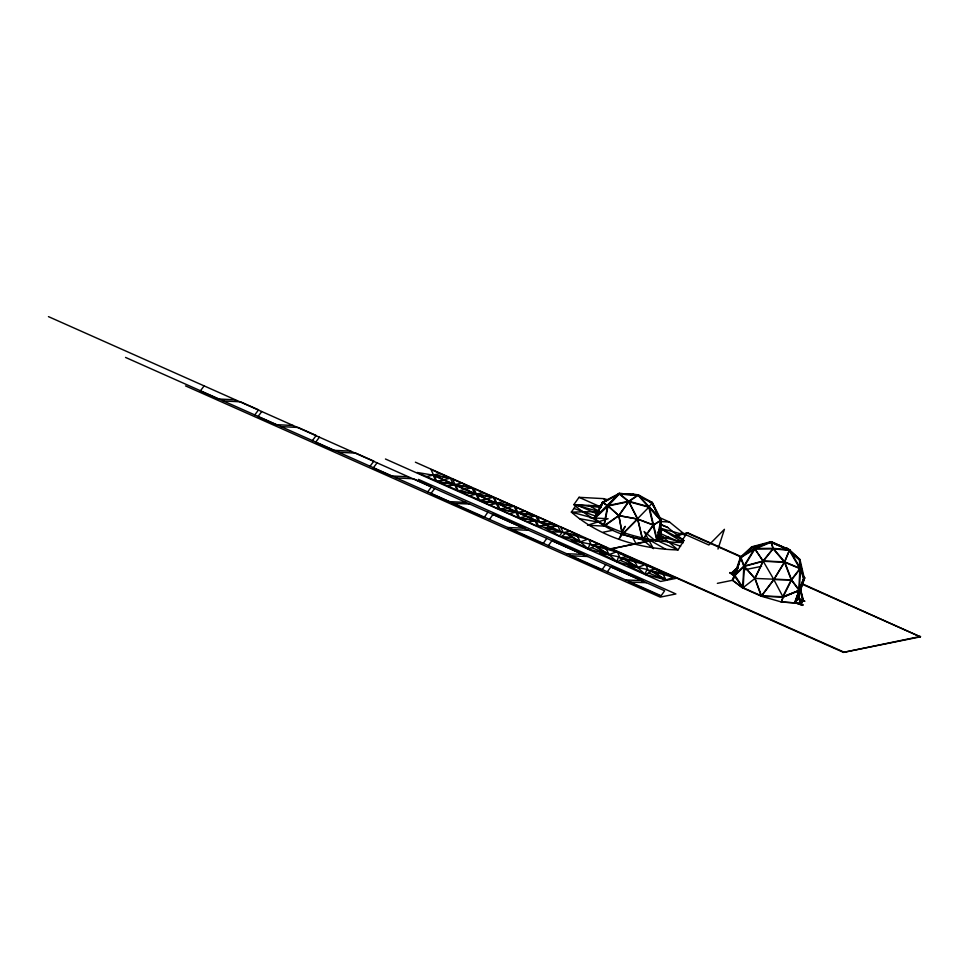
<?xml version="1.0" encoding="UTF-8"?>
<svg xmlns="http://www.w3.org/2000/svg" width="969" height="969" viewBox="0 0 969 969"><rect width="100%" height="100%" fill="white"/><g stroke="black" fill="none" stroke-linecap="round" stroke-linejoin="round"><path stroke-width="1.45" d="M734.139 577.027L732.407 580.165L742.739 587.953L761.319 596.226L781.511 602.015L783.134 597.207L799.546 590.339L782.722 596.747L761.452 595.887L743.199 587.759L744.277 566.393L740.946 557.49L752.077 547.352L771.009 542.252L786.501 548.745M644.3 498.95L652.27 502.487L648.806 507.162L656.825 540.484L659.841 536.232L660.713 520.377L651.846 502.935L638.038 495.353L619.288 494.033L602.888 502.681L594.724 518.439L604.147 526.119L618.925 515.702L628.711 501.676L638.038 495.353L660.713 520.389L656.825 540.484C634.562 539.915 611.124 533.107 594.13 518.306L602.464 502.245L619.13 493.439L638.232 494.784L652.27 502.487L661.306 520.256L660.41 536.402L657.345 540.738L642.798 539.951L622.316 534.367L618.767 515.496L607.684 505.624L602.464 502.245L597.788 512.662M638.232 494.784L619.13 493.439L607.684 505.624L603.723 526.094L618.767 515.496L628.724 501.239L638.232 494.784L661.306 520.256L657.345 540.738L649.206 506.823L628.724 501.239L619.13 493.439L614.806 496.891M604.147 526.106L608.035 506.012L619.252 494.045L630.722 494.638M739.468 562.214L740.449 557.151L751.787 546.819L771.045 541.647L789.638 549.92L799.982 559.549L804.282 578.263L799.364 590.242L782.952 597.098L761.319 596.226L754.815 578.42L743.817 566.187L740.449 557.151L754.633 548.502L771.045 541.647L789.638 549.92L800.455 568.476L804.282 578.263L798.65 590.606L804.742 577.803L797.632 598.842M740.461 559.973L740.946 557.49L754.875 548.999L771.021 542.265L789.299 550.392L799.449 559.852L803.676 578.227L794.604 602.633L802.671 605.298L795.476 602.791M717.981 549.06L724.424 529.316L708.872 545.002L681.146 532.659M601.773 504.037L601.095 506.084L576.531 504.776L571.359 512.092C600.259 537.335 640.073 549.023 678.021 549.932L683.884 540.569L667.689 527.427L660.882 524.399M802.211 583.75L920.405 636.839L843.478 652.379L610.918 548.89L652.488 540.108M677.488 535.445L687.99 532.926L741.66 556.812M729.827 573.03C730.057 571.698 732.479 575.865 735.035 576.071M771.021 542.265L773.141 548.829L763.197 561.269L755.057 578.396L742.739 587.953L732.443 580.213L738.959 563.377L734.974 576.071M735.725 573.333L738.826 564.152M781.365 601.979L782.952 597.098L791.6 579.91L800.455 568.476L799.982 559.549L786.792 548.236L782.54 547.606M781.511 602.015L795.307 602.948L799.57 589.685L804.742 577.803M781.329 601.906L795.307 602.948L803.749 578.057M804.476 577.718L797.426 598.66L795.125 602.839L801.169 584.452L795.888 600.065L796.506 600.138M800.455 603.929L802.611 599.981L800.261 591.029M801.109 604.159L803.325 600.09L800.66 589.927L803.083 600.744M802.611 605.419L802.853 604.765L795.585 602.379L802.853 604.765M797.875 598.2L804.9 601.228L796.893 598.442L795.174 601.592M843.478 652.379L920.55 636.415M740.449 557.151L732.673 580.249L717.363 583.35M740.946 557.49L734.902 575.441L743.199 587.759M738.124 566.138L734.066 575.404L742.739 587.953L743.817 566.187L754.633 548.502L773.201 548.333L789.638 549.92L784.708 561.887L773.892 579.571L761.355 596.298M738.124 567.628L734.902 575.465L744.265 566.368L754.875 548.999L773.141 548.829L789.263 550.38L799.909 568.609L803.676 578.227M789.263 550.38L784.43 562.129L773.831 579.523L761.452 595.862L755.057 578.396L744.277 566.393L763.172 561.305L784.43 562.129L799.897 568.633L798.831 589.988L791.213 579.85L784.454 562.165L773.141 548.829M588.038 548.708L590.012 544.033L571.226 540.302L588.038 548.708L580.613 542.168M616.732 561.487L618.707 556.8L599.92 553.069L616.732 561.487L609.319 554.934M645.003 574.06L646.977 569.384L628.191 565.654L645.003 574.06L637.578 567.519M600.598 507.792L602.888 502.681L608.023 505.988L618.925 515.702L637.554 519.142L653.154 525.041L660.713 520.389M782.722 596.722L791.213 579.85L799.909 568.609L799.449 559.852L794.047 555.225M798.371 594.118L801.036 604.281M798.044 595.099L800.394 604.05L802.683 599.859M797.075 597.909L795.331 602.294M795.149 602.827L797.62 598.103L797.002 598.03M795.404 602.912L797.705 598.733M733.824 578.166L732.443 580.213M562.153 532.187L559.488 536.039L544.299 527.62L562.153 532.187L551.894 531.824M487.892 512.165L484.403 517.107L483.422 517.301L452.063 503.347L469.638 504.037M489.49 519.408L492.979 514.454L493.96 514.26L525.319 528.214L507.744 527.524M546.795 538.376L543.306 543.318L542.325 543.524L510.966 529.558L528.553 530.249M548.406 545.62L551.894 540.678L552.875 540.472L584.234 554.425L566.647 553.735M605.71 564.588L602.221 569.53L601.24 569.736L569.881 555.782L587.456 556.472M607.321 571.831L610.809 566.889L611.778 566.695L643.15 580.649L625.562 579.959M646.371 582.684L628.796 581.994L660.155 595.947L661.137 595.753L664.625 590.799L48.45 316.621M659.974 517.773L669.518 522.025L685.701 535.167L680.529 542.483C642.58 541.574 602.779 529.886 573.866 504.631L579.038 497.315L603.602 498.635L607.914 499.81M596.432 515.048L594.13 518.306L619.13 493.439M621.408 531.739L625.223 526.349L618.9 539.188L622.776 533.713M653.154 525.041L642.532 539.721L637.59 519.154L628.687 501.7L608.035 506.012L594.724 518.439M618.925 515.702L622.389 534.222L649.206 506.823L661.306 520.256L653.603 525.004L642.798 539.951L637.759 518.996L628.724 501.239L607.684 505.624M204.12 385.892L200.304 390.967L218.352 398.998L235.479 399.846M254.75 414.914L258.566 409.839L240.518 401.808L223.391 400.96M261.775 411.546L257.96 416.622L275.995 424.652L293.135 425.5M312.393 440.568L316.209 435.493L298.173 427.462L281.034 426.614M319.419 437.189L315.603 442.276L333.651 450.306L350.778 451.154M370.049 466.222L373.864 461.147L355.817 453.117L338.69 452.269M377.062 462.843L373.247 467.93L391.294 475.949L408.421 476.796M427.692 491.877L431.508 486.789L413.46 478.771L396.333 477.923M434.706 488.497L430.89 493.572L448.938 501.603L466.077 502.451M749.098 550.392L751.787 546.819L756.317 546.455M750.321 549.689L752.077 547.352L754.875 548.999L763.197 561.269M771.045 541.647L773.201 548.333L763.075 561.015L754.815 578.42L791.6 579.91L799.364 590.242L800.455 568.476L784.708 561.887L763.075 561.015L743.817 566.187L734.03 575.356M622.316 534.367L637.759 519.009L653.603 525.004M737.809 567.168L731.22 573.212L734.502 573.43M738.208 567.192L731.438 573.769L734.332 573.963M736.513 569.033L731.668 573.466L734.962 573.696M736.9 569.057L731.886 574.036L734.781 574.229M617.132 495.728L619.252 494.045L628.711 501.676L648.83 507.199M561.39 536.572L565.775 533.362L579.559 541.695L561.39 536.572L572.667 537.529M580.383 541.913L587.65 539.212L567.277 533.64L580.383 541.913L577.463 536.426M609.113 554.607L616.381 551.906L596.008 546.346L609.113 554.607L606.194 549.132M637.808 567.374L645.075 564.685L624.702 559.113L637.808 567.374L634.889 561.899M666.078 579.959L673.346 577.258L652.973 571.686L666.078 579.959L663.159 574.472M602.464 502.245L606.279 500.876M426.469 476.566L433.082 475.137L435.759 480.672L417.179 472.472L433.082 475.137M448.005 486.147L454.618 484.718L457.295 490.253L438.715 482.053L454.618 484.718M469.371 495.668L475.985 494.226L478.662 499.762L460.081 491.562L475.985 494.226M489.66 504.958L496.273 503.529L498.95 509.064L480.37 500.852L496.273 503.529M509.246 513.679L515.859 512.238L518.536 517.773L499.968 509.573L515.859 512.238M528.347 522.17L534.961 520.741L537.638 526.276L519.057 518.076L534.961 520.741M630.88 494.808L633.678 494.226M443.717 479.667L450.428 478.274L452.971 483.773L434.463 475.561L450.428 478.274M465.253 489.248L471.964 487.867L474.507 493.354L455.999 485.142L471.964 487.867M486.62 498.756L493.33 497.376L495.874 502.863L477.366 494.65L493.33 497.376M507.332 507.647L514.042 506.266L516.586 511.753L498.066 503.541L514.042 506.266M529.026 517.301L535.736 515.92L538.279 521.419L519.772 513.195L535.736 515.92M551.119 527.136L557.829 525.743L560.373 531.242L541.865 523.03L557.829 525.743M433.494 474.967L449.483 477.705L431.011 469.481L433.494 474.967L440.253 473.599M436.753 481.278L452.753 484.028L434.282 475.803L436.753 481.278L443.523 479.909M455.018 484.548L471.019 487.286L452.547 479.074L455.018 484.548L461.789 483.18M458.289 490.859L474.289 493.609L455.818 485.384L458.289 490.859L465.047 489.49M476.397 494.057L492.397 496.794L473.914 488.582L476.397 494.057L483.156 492.688M479.667 500.367L495.656 503.117L477.184 494.893L479.667 500.367L486.426 498.999M496.746 503.02L512.746 505.77L494.263 497.545L496.746 503.02L503.505 501.651M499.943 509.076L515.932 511.814L497.46 503.589L499.943 509.076L506.702 507.708M517.834 512.407L533.834 515.145L515.351 506.932L517.834 512.407L524.592 511.038M519.529 517.785L535.53 520.535L517.046 512.31L519.529 517.785L526.288 516.416M539.927 522.23L555.915 524.98L537.444 516.756L539.927 522.23L546.686 520.862M538.619 526.288L554.619 529.026L536.136 520.801L538.619 526.288L545.377 524.919M563.219 532.623L579.22 535.372L560.748 527.148L563.219 532.623L569.978 531.254M603.227 532.211L613.014 530.225M591.405 545.22L607.406 547.957L588.934 539.745L591.405 545.22L598.164 543.851M656.921 539.212L665.8 537.42M676.156 535.324L687.99 532.926M610.918 548.89L653.821 540.23M656.776 539.636L668.61 537.238M620.112 557.987L636.1 560.736L617.628 552.512L620.112 557.987L626.87 556.618M648.37 570.571L664.371 573.309L645.899 565.084L648.37 570.571L655.141 569.203M744.131 569.869L761.549 566.344M752.114 547.34L755.069 547.097M751.787 546.819L754.633 548.502L763.075 561.015L773.892 579.571L791.213 579.85M773.795 579.523L783.134 597.207M590.048 517.785L608.12 518.742L587.541 525.234L605.201 526.179M660.483 521.54L669.518 522.025M600.695 507.429L576.531 504.776L597.11 513.921M579.45 518.657L598.927 522.194M618.767 515.496L637.759 519.009M608.544 554.389L588.365 549.144L594.651 546.056L608.544 554.389L591.514 547.594M637.239 567.156L617.071 561.923L623.346 558.822L637.239 567.156L620.208 560.373M665.509 579.741L645.342 574.496L651.616 571.407L665.509 579.741L648.479 572.945M573.866 504.631L599.302 511.584L571.359 512.092L595.729 518.742M685.701 535.167L660.264 528.226L683.193 542.616L658.823 535.966M573.951 508.434L595.669 516.138M658.884 538.57L680.601 546.274M660.797 524.726L667.689 527.427M649.218 501.748L651.822 502.911L653.009 505.636M687.845 533.362L741.515 557.236M802.066 584.186L920.405 636.839M579.038 497.315L600.768 506.981M680.529 542.483L657.442 532.211L678.021 549.932L656.074 540.169M611.051 548.466L843.611 651.955M415.386 462.189L676.326 578.299L660.64 581.461L385.444 459.003M418.463 479.401L675.902 593.961L660.228 597.134L185.527 385.892M492.979 514.454L524.338 528.42M551.894 540.678L583.253 554.631M610.809 566.889L642.168 580.843M125.546 357.428L661.137 595.753M683.884 540.569L661.839 529.038L660.41 536.402L659.925 530.624M588.813 505.43L597.946 510.639M650.066 540.351L665.739 549.278M729.996 572.497L735.423 575.465M730.214 573.054L735.241 575.986M680.88 540.738L683.193 542.616M603.602 498.635L605.807 500.428M655.965 541.174L644.058 531.496L653.457 548.624L642.072 539.37M773.201 548.333L784.708 561.887L791.6 579.91M802.598 575.768L804.282 578.263M632.551 537.165L636.185 543.9M652.27 502.487L657.03 513.497M659.598 533.386L659.841 536.22M789.638 549.92L786.792 548.236L789.638 549.92"/></g></svg>
